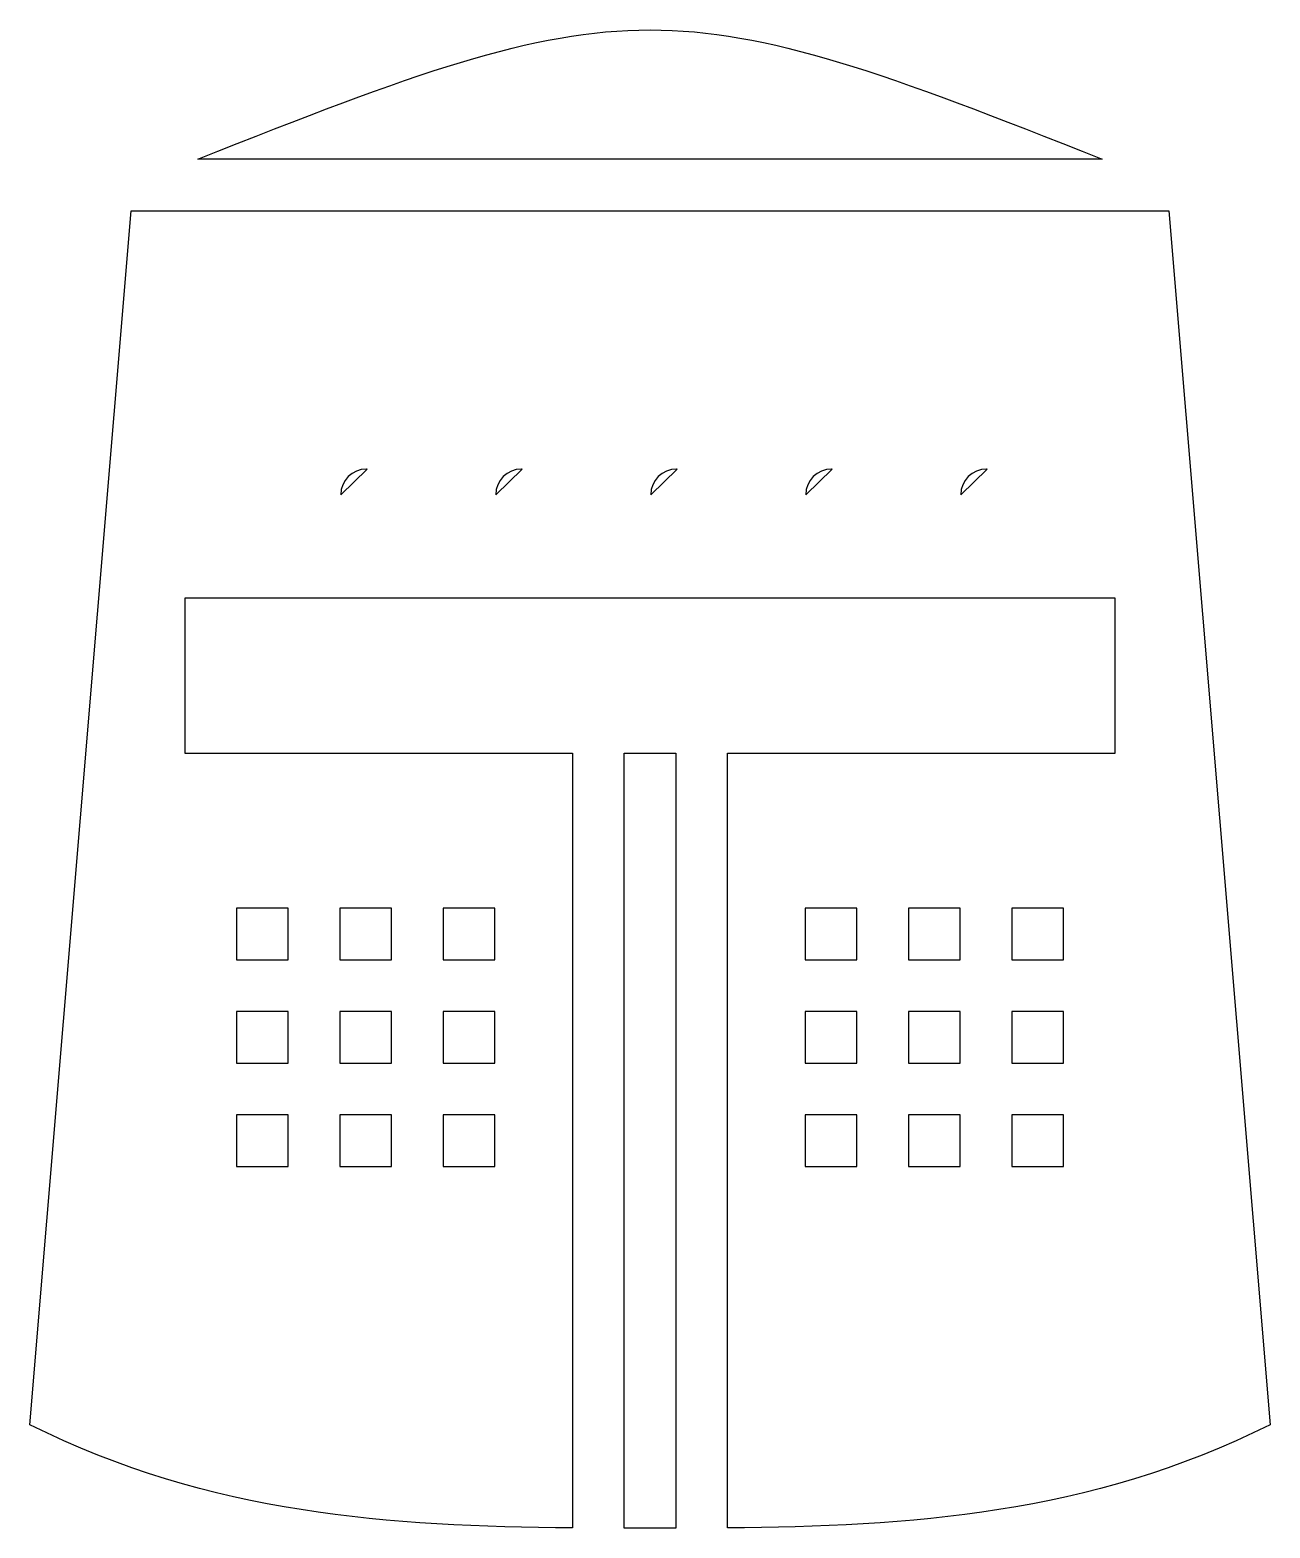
# Model space of a CAD drawing. Header units: centimetres. Extents: x -8.1 to 8.1, y -9.4 to 10.1.
import ezdxf

# ---------------------------------------------------------------- set-up
doc = ezdxf.new("R2010")
doc.units = ezdxf.units.CM
doc.header["$MEASUREMENT"] = 0
doc.layers.add('Layer 1', color=7, linetype='Continuous')

msp = doc.modelspace()

# ---------------------------------------------------------------- linework, layer by layer
at = {"layer": 'Layer 1'}
for points, knots in [([(0, 10.12031), (-1.53685, 10.12031), (-3.08939, 9.55387), (-5.90225, 8.43359), (-5.90225, 8.43359), (-5.90225, 8.43359), (5.90225, 8.43359), (5.90225, 8.43359), (5.90225, 8.43359), (3.08935, 9.55387), (1.53681, 10.12031), (0, 10.12031)], [0, 0, 0, 0, 0.25, 0.25, 0.25, 0.25, 0.5, 0.5, 0.5, 0.5, 1, 1, 1, 1]), ([(-6.77454, 7.75891), (-6.77454, 7.75891), (-8.09625, -8.09625), (-8.09625, -8.09625), (-8.09625, -8.09625), (-5.73484, -9.27695), (-3.37344, -9.42454), (-1.01203, -9.44301), (-1.01203, -9.44301), (-1.01203, -9.44301), (-1.01203, 0.67469), (-1.01203, 0.67469), (-1.01203, 0.67469), (-1.01203, 0.67469), (-6.07219, 0.67469), (-6.07219, 0.67469), (-6.07219, 0.67469), (-6.07219, 0.67469), (-6.07219, 2.69875), (-6.07219, 2.69875), (-6.07219, 2.69875), (-6.07219, 2.69875), (6.07219, 2.69875), (6.07219, 2.69875), (6.07219, 2.69875), (6.07219, 2.69875), (6.07219, 0.67469), (6.07219, 0.67469), (6.07219, 0.67469), (6.07219, 0.67469), (1.01203, 0.67469), (1.01203, 0.67469), (1.01203, 0.67469), (1.01203, 0.67469), (1.01203, -9.44301), (1.01203, -9.44301), (1.01203, -9.44301), (3.37344, -9.42454), (5.73484, -9.27695), (8.09625, -8.09625), (8.09625, -8.09625), (8.09625, -8.09625), (6.77454, 7.75891), (6.77454, 7.75891), (6.77454, 7.75891), (6.77454, 7.75891), (-6.77454, 7.75891), (-6.77454, 7.75891)], [0, 0, 0, 0, 0.07692308, 0.07692308, 0.07692308, 0.07692308, 0.15384615, 0.15384615, 0.15384615, 0.15384615, 0.23076923, 0.23076923, 0.23076923, 0.23076923, 0.30769231, 0.30769231, 0.30769231, 0.30769231, 0.38461538, 0.38461538, 0.38461538, 0.38461538, 0.46153846, 0.46153846, 0.46153846, 0.46153846, 0.53846154, 0.53846154, 0.53846154, 0.53846154, 0.61538462, 0.61538462, 0.61538462, 0.61538462, 0.69230769, 0.69230769, 0.69230769, 0.69230769, 0.76923077, 0.76923077, 0.76923077, 0.76923077, 0.84615385, 0.84615385, 0.84615385, 0.84615385, 1, 1, 1, 1]), ([(-4.03889, 4.04813), (-4.03888, 4.04817), (-4.03888, 4.04821), (-4.03888, 4.04825), (-4.03888, 4.04825), (-4.03888, 4.23453), (-3.88782, 4.38559), (-3.70154, 4.38559), (-3.70154, 4.38559), (-3.69845, 4.38559), (-3.69532, 4.38555), (-3.69227, 4.38547), (-3.69227, 4.38547), (-3.69227, 4.38547), (-4.03889, 4.04813), (-4.03889, 4.04813)], [0, 0, 0, 0, 0.2, 0.2, 0.2, 0.2, 0.4, 0.4, 0.4, 0.4, 0.6, 0.6, 0.6, 0.6, 1, 1, 1, 1]), ([(-2.01483, 4.04813), (-2.01481, 4.04817), (-2.01481, 4.04821), (-2.01481, 4.04825), (-2.01481, 4.04825), (-2.01481, 4.23453), (-1.86375, 4.38559), (-1.67747, 4.38559), (-1.67747, 4.38559), (-1.67438, 4.38559), (-1.67125, 4.38555), (-1.6682, 4.38547), (-1.6682, 4.38547), (-1.6682, 4.38547), (-2.01483, 4.04813), (-2.01483, 4.04813)], [0, 0, 0, 0, 0.2, 0.2, 0.2, 0.2, 0.4, 0.4, 0.4, 0.4, 0.6, 0.6, 0.6, 0.6, 1, 1, 1, 1]), ([(0.00923, 4.04813), (0.00924, 4.04817), (0.00924, 4.04821), (0.00924, 4.04825), (0.00924, 4.04825), (0.00924, 4.23453), (0.1603, 4.38559), (0.34658, 4.38559), (0.34658, 4.38559), (0.34967, 4.38559), (0.3528, 4.38555), (0.35585, 4.38547), (0.35585, 4.38547), (0.35585, 4.38547), (0.00923, 4.04813), (0.00923, 4.04813)], [0, 0, 0, 0, 0.2, 0.2, 0.2, 0.2, 0.4, 0.4, 0.4, 0.4, 0.6, 0.6, 0.6, 0.6, 1, 1, 1, 1]), ([(2.0333, 4.04813), (2.0333, 4.04817), (2.0333, 4.04821), (2.0333, 4.04825), (2.0333, 4.04825), (2.0333, 4.23453), (2.18436, 4.38559), (2.37064, 4.38559), (2.37064, 4.38559), (2.37373, 4.38559), (2.37686, 4.38555), (2.37991, 4.38547), (2.37991, 4.38547), (2.37991, 4.38547), (2.0333, 4.04813), (2.0333, 4.04813)], [0, 0, 0, 0, 0.2, 0.2, 0.2, 0.2, 0.4, 0.4, 0.4, 0.4, 0.6, 0.6, 0.6, 0.6, 1, 1, 1, 1]), ([(4.05736, 4.04813), (4.05736, 4.04817), (4.05736, 4.04821), (4.05736, 4.04825), (4.05736, 4.04825), (4.05736, 4.23453), (4.20842, 4.38559), (4.3947, 4.38559), (4.3947, 4.38559), (4.39779, 4.38559), (4.40092, 4.38555), (4.40397, 4.38547), (4.40397, 4.38547), (4.40397, 4.38547), (4.05736, 4.04813), (4.05736, 4.04813)], [0, 0, 0, 0, 0.2, 0.2, 0.2, 0.2, 0.4, 0.4, 0.4, 0.4, 0.6, 0.6, 0.6, 0.6, 1, 1, 1, 1]), ([(-0.33734, 0.67469), (-0.33734, 0.67469), (-0.33734, -9.44562), (-0.33734, -9.44562), (-0.33734, -9.44562), (-0.22488, -9.4457), (-0.11246, -9.44562), (0, -9.44562), (0, -9.44562), (0.11246, -9.44562), (0.22488, -9.4457), (0.33734, -9.44562), (0.33734, -9.44562), (0.33734, -9.44562), (0.33734, 0.67469), (0.33734, 0.67469), (0.33734, 0.67469), (0.33734, 0.67469), (-0.33734, 0.67469), (-0.33734, 0.67469)], [0, 0, 0, 0, 0.16666667, 0.16666667, 0.16666667, 0.16666667, 0.33333333, 0.33333333, 0.33333333, 0.33333333, 0.5, 0.5, 0.5, 0.5, 0.66666667, 0.66666667, 0.66666667, 0.66666667, 1, 1, 1, 1]), ([(-5.3975, -1.34938), (-5.3975, -1.34938), (-4.72281, -1.34938), (-4.72281, -1.34938), (-4.72281, -1.34938), (-4.72281, -1.34938), (-4.72281, -2.02407), (-4.72281, -2.02407), (-4.72281, -2.02407), (-4.72281, -2.02407), (-5.3975, -2.02406), (-5.3975, -2.02406), (-5.3975, -2.02406), (-5.3975, -2.02406), (-5.3975, -1.34937), (-5.3975, -1.34937), (-5.3975, -1.34937), (-5.3975, -1.34937), (-5.3975, -1.34938), (-5.3975, -1.34938)], [0, 0, 0, 0, 0.16666667, 0.16666667, 0.16666667, 0.16666667, 0.33333333, 0.33333333, 0.33333333, 0.33333333, 0.5, 0.5, 0.5, 0.5, 0.66666667, 0.66666667, 0.66666667, 0.66666667, 1, 1, 1, 1]), ([(-4.04813, -1.34938), (-4.04813, -1.34938), (-3.37344, -1.34938), (-3.37344, -1.34938), (-3.37344, -1.34938), (-3.37344, -1.34938), (-3.37344, -2.02407), (-3.37344, -2.02407), (-3.37344, -2.02407), (-3.37344, -2.02407), (-4.04813, -2.02406), (-4.04813, -2.02406), (-4.04813, -2.02406), (-4.04813, -2.02406), (-4.04813, -1.34937), (-4.04813, -1.34937), (-4.04813, -1.34937), (-4.04813, -1.34937), (-4.04813, -1.34938), (-4.04813, -1.34938)], [0, 0, 0, 0, 0.16666667, 0.16666667, 0.16666667, 0.16666667, 0.33333333, 0.33333333, 0.33333333, 0.33333333, 0.5, 0.5, 0.5, 0.5, 0.66666667, 0.66666667, 0.66666667, 0.66666667, 1, 1, 1, 1]), ([(-2.69875, -1.34938), (-2.69875, -1.34938), (-2.02406, -1.34938), (-2.02406, -1.34938), (-2.02406, -1.34938), (-2.02406, -1.34938), (-2.02406, -2.02407), (-2.02406, -2.02407), (-2.02406, -2.02407), (-2.02406, -2.02407), (-2.69875, -2.02406), (-2.69875, -2.02406), (-2.69875, -2.02406), (-2.69875, -2.02406), (-2.69875, -1.34937), (-2.69875, -1.34937), (-2.69875, -1.34937), (-2.69875, -1.34937), (-2.69875, -1.34938), (-2.69875, -1.34938)], [0, 0, 0, 0, 0.16666667, 0.16666667, 0.16666667, 0.16666667, 0.33333333, 0.33333333, 0.33333333, 0.33333333, 0.5, 0.5, 0.5, 0.5, 0.66666667, 0.66666667, 0.66666667, 0.66666667, 1, 1, 1, 1]), ([(2.02406, -1.34938), (2.02406, -1.34938), (2.69875, -1.34938), (2.69875, -1.34938), (2.69875, -1.34938), (2.69875, -1.34938), (2.69875, -2.02407), (2.69875, -2.02407), (2.69875, -2.02407), (2.69875, -2.02407), (2.02406, -2.02406), (2.02406, -2.02406), (2.02406, -2.02406), (2.02406, -2.02406), (2.02406, -1.34937), (2.02406, -1.34937), (2.02406, -1.34937), (2.02406, -1.34937), (2.02406, -1.34938), (2.02406, -1.34938)], [0, 0, 0, 0, 0.16666667, 0.16666667, 0.16666667, 0.16666667, 0.33333333, 0.33333333, 0.33333333, 0.33333333, 0.5, 0.5, 0.5, 0.5, 0.66666667, 0.66666667, 0.66666667, 0.66666667, 1, 1, 1, 1]), ([(3.37344, -1.34938), (3.37344, -1.34938), (4.04813, -1.34938), (4.04813, -1.34938), (4.04813, -1.34938), (4.04813, -1.34938), (4.04813, -2.02407), (4.04813, -2.02407), (4.04813, -2.02407), (4.04813, -2.02407), (3.37344, -2.02406), (3.37344, -2.02406), (3.37344, -2.02406), (3.37344, -2.02406), (3.37344, -1.34937), (3.37344, -1.34937), (3.37344, -1.34937), (3.37344, -1.34937), (3.37344, -1.34938), (3.37344, -1.34938)], [0, 0, 0, 0, 0.16666667, 0.16666667, 0.16666667, 0.16666667, 0.33333333, 0.33333333, 0.33333333, 0.33333333, 0.5, 0.5, 0.5, 0.5, 0.66666667, 0.66666667, 0.66666667, 0.66666667, 1, 1, 1, 1]), ([(4.72281, -1.34938), (4.72281, -1.34938), (5.3975, -1.34938), (5.3975, -1.34938), (5.3975, -1.34938), (5.3975, -1.34938), (5.3975, -2.02407), (5.3975, -2.02407), (5.3975, -2.02407), (5.3975, -2.02407), (4.72281, -2.02406), (4.72281, -2.02406), (4.72281, -2.02406), (4.72281, -2.02406), (4.72281, -1.34937), (4.72281, -1.34937), (4.72281, -1.34937), (4.72281, -1.34937), (4.72281, -1.34938), (4.72281, -1.34938)], [0, 0, 0, 0, 0.16666667, 0.16666667, 0.16666667, 0.16666667, 0.33333333, 0.33333333, 0.33333333, 0.33333333, 0.5, 0.5, 0.5, 0.5, 0.66666667, 0.66666667, 0.66666667, 0.66666667, 1, 1, 1, 1]), ([(-5.3975, -2.69875), (-5.3975, -2.69875), (-4.72281, -2.69875), (-4.72281, -2.69875), (-4.72281, -2.69875), (-4.72281, -2.69875), (-4.72281, -3.37344), (-4.72281, -3.37344), (-4.72281, -3.37344), (-4.72281, -3.37344), (-5.3975, -3.37344), (-5.3975, -3.37344), (-5.3975, -3.37344), (-5.3975, -3.37344), (-5.3975, -2.69875), (-5.3975, -2.69875)], [0, 0, 0, 0, 0.2, 0.2, 0.2, 0.2, 0.4, 0.4, 0.4, 0.4, 0.6, 0.6, 0.6, 0.6, 1, 1, 1, 1]), ([(-4.04813, -2.69875), (-4.04813, -2.69875), (-3.37344, -2.69875), (-3.37344, -2.69875), (-3.37344, -2.69875), (-3.37344, -2.69875), (-3.37344, -3.37344), (-3.37344, -3.37344), (-3.37344, -3.37344), (-3.37344, -3.37344), (-4.04813, -3.37344), (-4.04813, -3.37344), (-4.04813, -3.37344), (-4.04813, -3.37344), (-4.04813, -2.69875), (-4.04813, -2.69875)], [0, 0, 0, 0, 0.2, 0.2, 0.2, 0.2, 0.4, 0.4, 0.4, 0.4, 0.6, 0.6, 0.6, 0.6, 1, 1, 1, 1]), ([(-2.69875, -2.69875), (-2.69875, -2.69875), (-2.02406, -2.69875), (-2.02406, -2.69875), (-2.02406, -2.69875), (-2.02406, -2.69875), (-2.02406, -3.37344), (-2.02406, -3.37344), (-2.02406, -3.37344), (-2.02406, -3.37344), (-2.69875, -3.37344), (-2.69875, -3.37344), (-2.69875, -3.37344), (-2.69875, -3.37344), (-2.69875, -2.69875), (-2.69875, -2.69875)], [0, 0, 0, 0, 0.2, 0.2, 0.2, 0.2, 0.4, 0.4, 0.4, 0.4, 0.6, 0.6, 0.6, 0.6, 1, 1, 1, 1]), ([(2.02406, -2.69875), (2.02406, -2.69875), (2.69875, -2.69875), (2.69875, -2.69875), (2.69875, -2.69875), (2.69875, -2.69875), (2.69875, -3.37344), (2.69875, -3.37344), (2.69875, -3.37344), (2.69875, -3.37344), (2.02406, -3.37344), (2.02406, -3.37344), (2.02406, -3.37344), (2.02406, -3.37344), (2.02406, -2.69875), (2.02406, -2.69875)], [0, 0, 0, 0, 0.2, 0.2, 0.2, 0.2, 0.4, 0.4, 0.4, 0.4, 0.6, 0.6, 0.6, 0.6, 1, 1, 1, 1]), ([(3.37344, -2.69875), (3.37344, -2.69875), (4.04813, -2.69875), (4.04813, -2.69875), (4.04813, -2.69875), (4.04813, -2.69875), (4.04813, -3.37344), (4.04813, -3.37344), (4.04813, -3.37344), (4.04813, -3.37344), (3.37344, -3.37344), (3.37344, -3.37344), (3.37344, -3.37344), (3.37344, -3.37344), (3.37344, -2.69875), (3.37344, -2.69875)], [0, 0, 0, 0, 0.2, 0.2, 0.2, 0.2, 0.4, 0.4, 0.4, 0.4, 0.6, 0.6, 0.6, 0.6, 1, 1, 1, 1]), ([(4.72281, -2.69875), (4.72281, -2.69875), (5.3975, -2.69875), (5.3975, -2.69875), (5.3975, -2.69875), (5.3975, -2.69875), (5.3975, -3.37344), (5.3975, -3.37344), (5.3975, -3.37344), (5.3975, -3.37344), (4.72281, -3.37344), (4.72281, -3.37344), (4.72281, -3.37344), (4.72281, -3.37344), (4.72281, -2.69875), (4.72281, -2.69875)], [0, 0, 0, 0, 0.2, 0.2, 0.2, 0.2, 0.4, 0.4, 0.4, 0.4, 0.6, 0.6, 0.6, 0.6, 1, 1, 1, 1]), ([(-5.3975, -4.04813), (-5.3975, -4.04813), (-4.72281, -4.04813), (-4.72281, -4.04813), (-4.72281, -4.04813), (-4.72281, -4.04813), (-4.72281, -4.72282), (-4.72281, -4.72282), (-4.72281, -4.72282), (-4.72281, -4.72282), (-5.3975, -4.72281), (-5.3975, -4.72281), (-5.3975, -4.72281), (-5.3975, -4.72281), (-5.3975, -4.04812), (-5.3975, -4.04812), (-5.3975, -4.04812), (-5.3975, -4.04812), (-5.3975, -4.04813), (-5.3975, -4.04813)], [0, 0, 0, 0, 0.16666667, 0.16666667, 0.16666667, 0.16666667, 0.33333333, 0.33333333, 0.33333333, 0.33333333, 0.5, 0.5, 0.5, 0.5, 0.66666667, 0.66666667, 0.66666667, 0.66666667, 1, 1, 1, 1]), ([(-4.04813, -4.04813), (-4.04813, -4.04813), (-3.37344, -4.04813), (-3.37344, -4.04813), (-3.37344, -4.04813), (-3.37344, -4.04813), (-3.37344, -4.72282), (-3.37344, -4.72282), (-3.37344, -4.72282), (-3.37344, -4.72282), (-4.04813, -4.72281), (-4.04813, -4.72281), (-4.04813, -4.72281), (-4.04813, -4.72281), (-4.04813, -4.04812), (-4.04813, -4.04812), (-4.04813, -4.04812), (-4.04813, -4.04812), (-4.04813, -4.04813), (-4.04813, -4.04813)], [0, 0, 0, 0, 0.16666667, 0.16666667, 0.16666667, 0.16666667, 0.33333333, 0.33333333, 0.33333333, 0.33333333, 0.5, 0.5, 0.5, 0.5, 0.66666667, 0.66666667, 0.66666667, 0.66666667, 1, 1, 1, 1]), ([(-2.69875, -4.04813), (-2.69875, -4.04813), (-2.02406, -4.04813), (-2.02406, -4.04813), (-2.02406, -4.04813), (-2.02406, -4.04813), (-2.02406, -4.72282), (-2.02406, -4.72282), (-2.02406, -4.72282), (-2.02406, -4.72282), (-2.69875, -4.72281), (-2.69875, -4.72281), (-2.69875, -4.72281), (-2.69875, -4.72281), (-2.69875, -4.04812), (-2.69875, -4.04812), (-2.69875, -4.04812), (-2.69875, -4.04812), (-2.69875, -4.04813), (-2.69875, -4.04813)], [0, 0, 0, 0, 0.16666667, 0.16666667, 0.16666667, 0.16666667, 0.33333333, 0.33333333, 0.33333333, 0.33333333, 0.5, 0.5, 0.5, 0.5, 0.66666667, 0.66666667, 0.66666667, 0.66666667, 1, 1, 1, 1]), ([(2.02406, -4.04813), (2.02406, -4.04813), (2.69875, -4.04813), (2.69875, -4.04813), (2.69875, -4.04813), (2.69875, -4.04813), (2.69875, -4.72282), (2.69875, -4.72282), (2.69875, -4.72282), (2.69875, -4.72282), (2.02406, -4.72281), (2.02406, -4.72281), (2.02406, -4.72281), (2.02406, -4.72281), (2.02406, -4.04812), (2.02406, -4.04812), (2.02406, -4.04812), (2.02406, -4.04812), (2.02406, -4.04813), (2.02406, -4.04813)], [0, 0, 0, 0, 0.16666667, 0.16666667, 0.16666667, 0.16666667, 0.33333333, 0.33333333, 0.33333333, 0.33333333, 0.5, 0.5, 0.5, 0.5, 0.66666667, 0.66666667, 0.66666667, 0.66666667, 1, 1, 1, 1]), ([(3.37344, -4.04813), (3.37344, -4.04813), (4.04813, -4.04813), (4.04813, -4.04813), (4.04813, -4.04813), (4.04813, -4.04813), (4.04813, -4.72282), (4.04813, -4.72282), (4.04813, -4.72282), (4.04813, -4.72282), (3.37344, -4.72281), (3.37344, -4.72281), (3.37344, -4.72281), (3.37344, -4.72281), (3.37344, -4.04812), (3.37344, -4.04812), (3.37344, -4.04812), (3.37344, -4.04812), (3.37344, -4.04813), (3.37344, -4.04813)], [0, 0, 0, 0, 0.16666667, 0.16666667, 0.16666667, 0.16666667, 0.33333333, 0.33333333, 0.33333333, 0.33333333, 0.5, 0.5, 0.5, 0.5, 0.66666667, 0.66666667, 0.66666667, 0.66666667, 1, 1, 1, 1]), ([(4.72281, -4.04813), (4.72281, -4.04813), (5.3975, -4.04813), (5.3975, -4.04813), (5.3975, -4.04813), (5.3975, -4.04813), (5.3975, -4.72282), (5.3975, -4.72282), (5.3975, -4.72282), (5.3975, -4.72282), (4.72281, -4.72281), (4.72281, -4.72281), (4.72281, -4.72281), (4.72281, -4.72281), (4.72281, -4.04812), (4.72281, -4.04812), (4.72281, -4.04812), (4.72281, -4.04812), (4.72281, -4.04813), (4.72281, -4.04813)], [0, 0, 0, 0, 0.16666667, 0.16666667, 0.16666667, 0.16666667, 0.33333333, 0.33333333, 0.33333333, 0.33333333, 0.5, 0.5, 0.5, 0.5, 0.66666667, 0.66666667, 0.66666667, 0.66666667, 1, 1, 1, 1])]:
    msp.add_open_spline(points, degree=3, knots=knots, dxfattribs=at)

doc.saveas('drawing.dxf')
